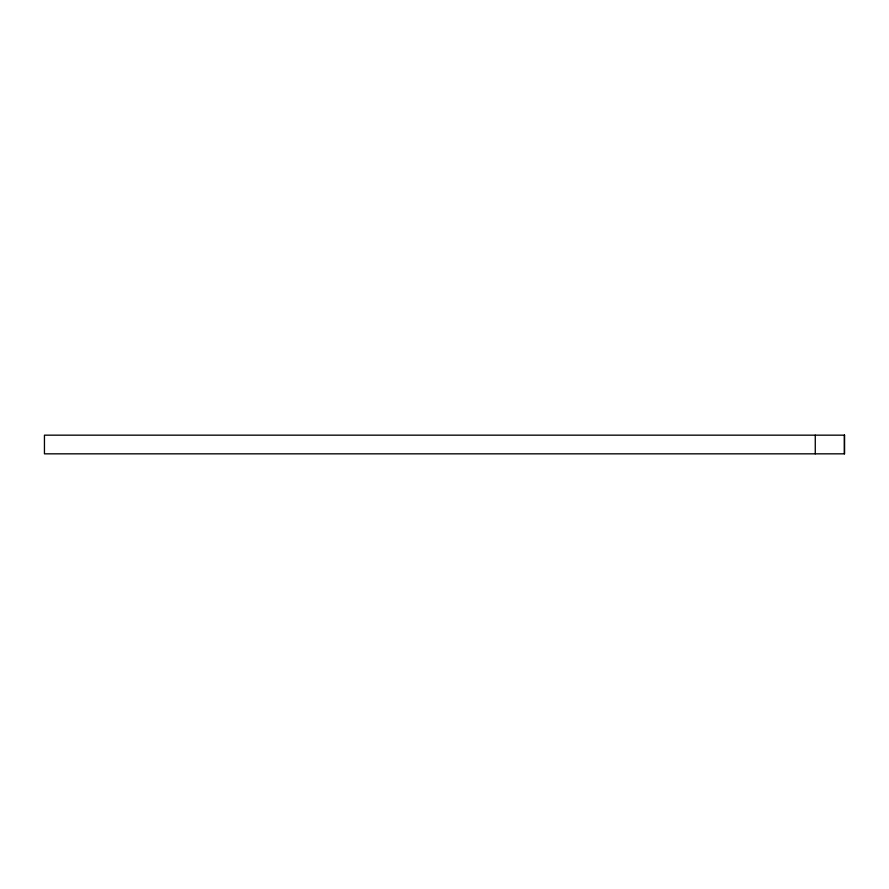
<?xml version="1.0" encoding="UTF-8"?>
<svg xmlns="http://www.w3.org/2000/svg" width="889" height="889" viewBox="0 0 889 889"><rect width="100%" height="100%" fill="white"/><g stroke="black" fill="none" stroke-linecap="round" stroke-linejoin="round"><path stroke-width="1.33" d="M844.361 435.166L844.361 453.834M815.269 435.166L815.269 453.834M844.55 435.166L44.45 435.166L44.45 453.834L844.55 453.834L844.55 435.166"/></g></svg>
